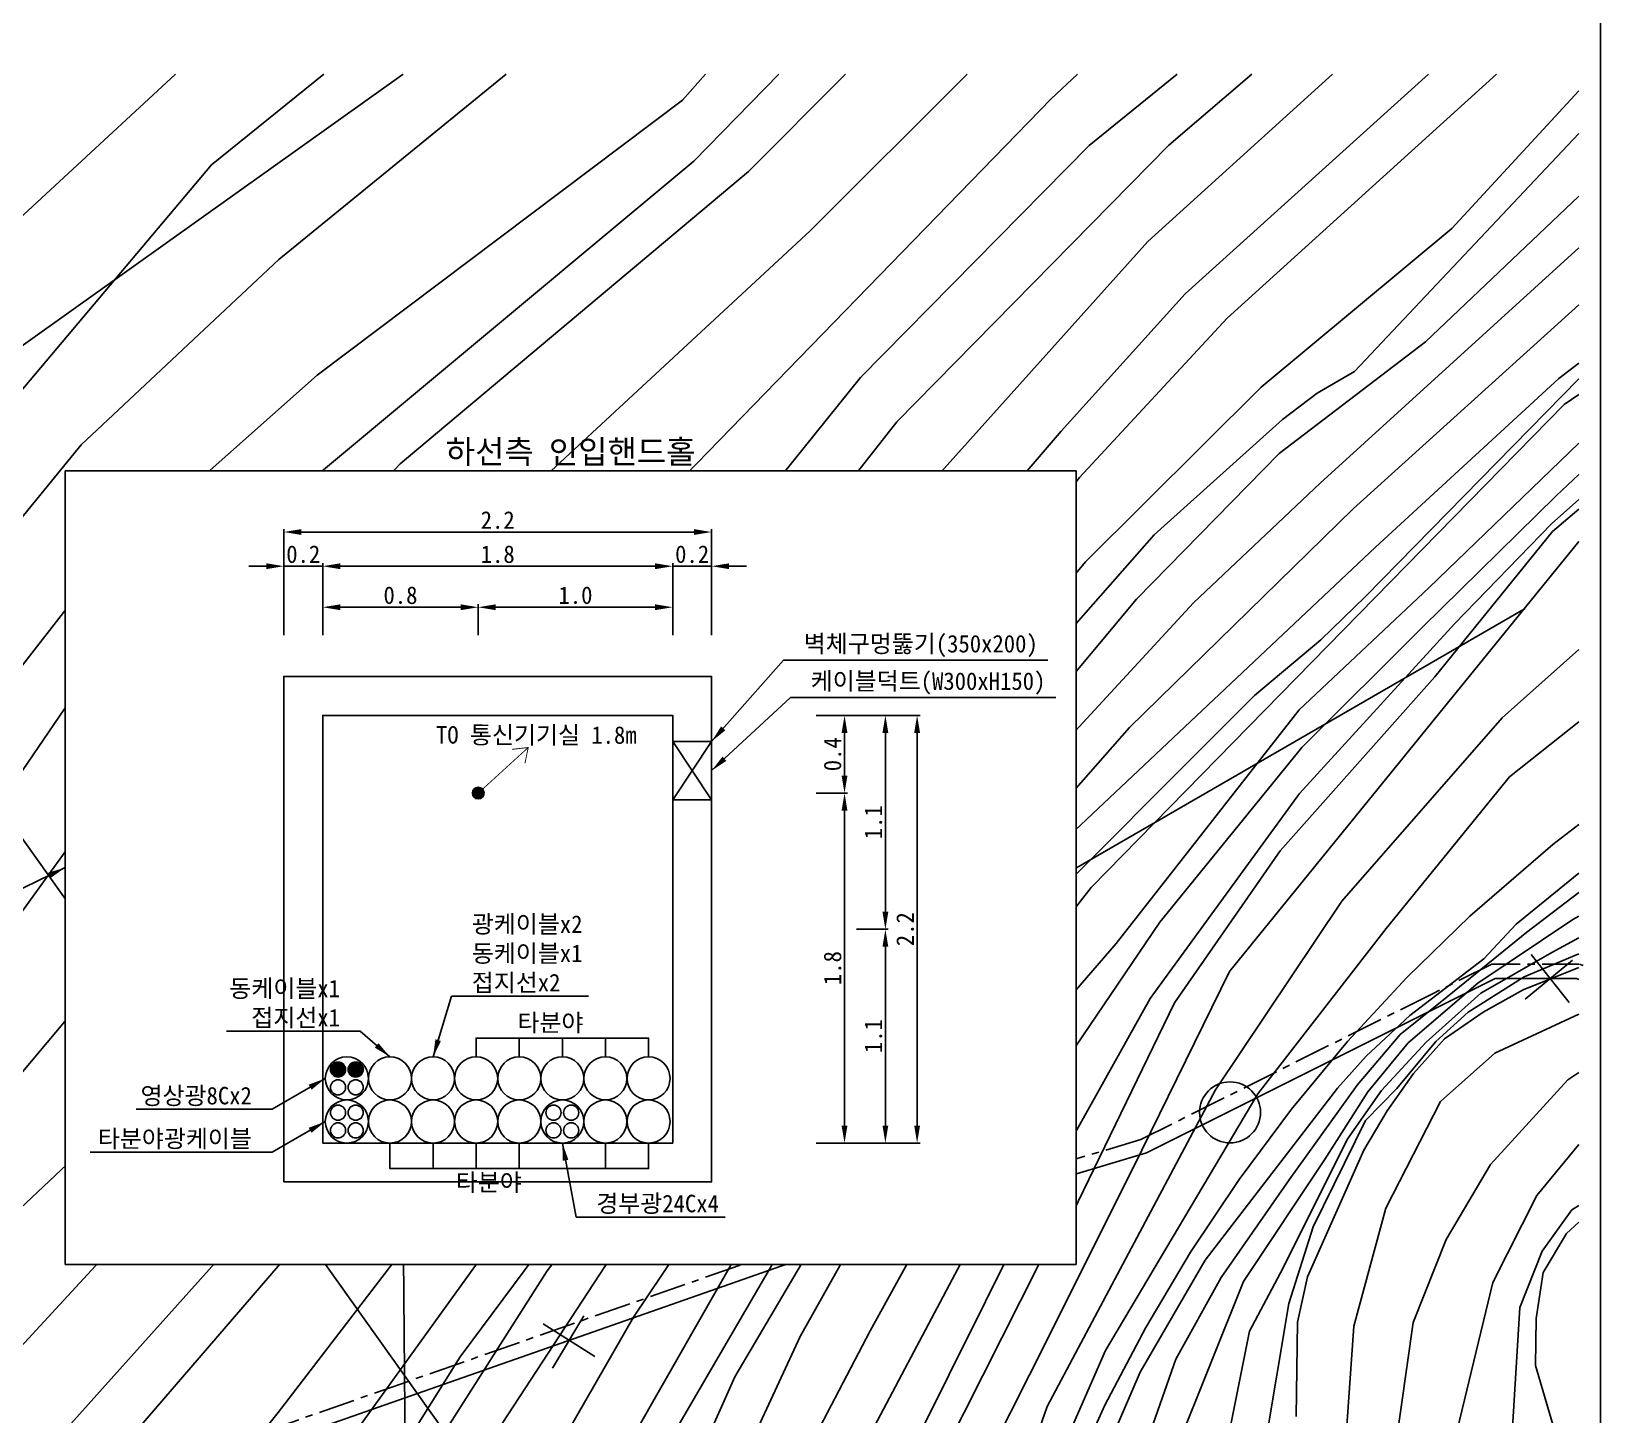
# Model space of a CAD drawing. Extents: x -212 to 226, y -69 to 145.
# Drawn here: x 105.1 to 158.8, y 46 to 93.3 of the extents above; entities that cross this region are included whole.
import ezdxf
from ezdxf.enums import TextEntityAlignment as Align

# ---------------------------------------------------------------- set-up
doc = ezdxf.new("R2010")
doc.units = 0
doc.header["$MEASUREMENT"] = 0
doc.linetypes.add('CENTER', pattern=[2, 1.25, -0.25, 0.25, -0.25])
doc.layers.get('Defpoints').update_dxf_attribs({"linetype": 'CONTINUOUS'})
for name, color, linetype in [('TT-BASE', 253, 'CONTINUOUS'), ('TX-LINE', 2, 'CONTINUOUS'), ('TX-PAPR', 2, 'CONTINUOUS'), ('TZ-DIMS', 1, 'CONTINUOUS'), ('TZ-LINE', 7, 'CONTINUOUS'), ('TZ-TEX2', 3, 'CONTINUOUS'), ('TZ-TEXT', 6, 'CONTINUOUS')]:
    doc.layers.add(name, color=color, linetype=linetype)
doc.styles.get("Standard").update_dxf_attribs({"font": 'GulimChe.ttf'})
doc.dimstyles.new('D200', dxfattribs={"dimscale": 0.2, "dimtxt": 3, "dimasz": 3, "dimexe": 0.5, "dimexo": 0.5, "dimgap": 0.5, "dimtad": 1, "dimdec": 0, "dimzin": 1, "dimdsep": 46, "dimlunit": 6, "dimtxsty": 'Standard', "dimcen": 1, "dimclrd": 1, "dimclre": 1, "dimclrt": 3, "dimadec": 0, "dimazin": 0, "dimtfac": 1, "dimtdec": 0, "dimtix": 1, "dimtmove": 2, "dimatfit": 3, "dimfxl": 0, "dimtvp": 2, "dimlwd": -1, "dimlwe": -1, "dimarcsym": 0})
doc.dimstyles.new('지시선200', dxfattribs={"dimscale": 0.2, "dimtxt": 3, "dimasz": 3, "dimexe": 0.5, "dimexo": 0.5, "dimgap": 0.5, "dimtad": 1, "dimdec": 0, "dimzin": 1, "dimdsep": 46, "dimlunit": 6, "dimtxsty": 'Standard', "dimcen": 1, "dimclrd": 6, "dimclre": 6, "dimclrt": 3, "dimadec": 0, "dimazin": 0, "dimtfac": 1, "dimtdec": 0, "dimtix": 1, "dimtmove": 2, "dimatfit": 3, "dimfxl": 0, "dimtvp": 2, "dimlwd": -1, "dimlwe": -1, "dimarcsym": 0})

# ---------------------------------------------------------------- blocks, each defined once
blk = doc.blocks.new('*D16')
at = {"layer": 'Defpoints', "color": 0}
for p in [(133.235, 62.583), (134.319, 62.583), (131.887, 55.265)]:
    blk.add_point(p, dxfattribs=at)
at = {"layer": 'TZ-DIMS', "color": 1}
for p, q in [((133.335, 62.583), (134.419, 62.583)), ((134.319, 55.865), (134.319, 61.983)), ((131.987, 55.265), (134.419, 55.265))]:
    blk.add_line(p, q, dxfattribs=at)
for points in [[(134.219, 61.983), (134.419, 61.983), (134.319, 62.583)], [(134.219, 55.865), (134.419, 55.865), (134.319, 55.265)]]:
    blk.add_solid(points, dxfattribs=at)
at = {"layer": 'TZ-DIMS', "color": 3, "insert": (133.911, 58.924), "char_height": 0.6, "width": 1.13871, "attachment_point": 5, "rotation": 90}
blk.add_mtext('1.1', dxfattribs=at)
blk = doc.blocks.new('*D17')
at = {"layer": 'Defpoints', "color": 0}
for p in [(131.887, 69.901), (134.319, 69.901), (133.235, 62.583)]:
    blk.add_point(p, dxfattribs=at)
at = {"layer": 'TZ-DIMS', "color": 1}
for p, q in [((131.987, 69.901), (134.419, 69.901)), ((134.319, 63.183), (134.319, 69.301)), ((133.335, 62.583), (134.419, 62.583))]:
    blk.add_line(p, q, dxfattribs=at)
for points in [[(134.219, 69.301), (134.419, 69.301), (134.319, 69.901)], [(134.219, 63.183), (134.419, 63.183), (134.319, 62.583)]]:
    blk.add_solid(points, dxfattribs=at)
at = {"layer": 'TZ-DIMS', "color": 3, "insert": (133.911, 66.242), "char_height": 0.6, "attachment_point": 5, "rotation": 90}
blk.add_mtext('1.1', dxfattribs=at)
blk = doc.blocks.new('*D18')
at = {"layer": 'Defpoints', "color": 0}
for p in [(131.887, 69.901), (131.887, 55.265), (135.405, 55.265)]:
    blk.add_point(p, dxfattribs=at)
at = {"layer": 'TZ-DIMS', "color": 1}
for p, q in [((131.987, 69.901), (135.505, 69.901)), ((135.405, 69.301), (135.405, 55.865)), ((131.987, 55.265), (135.505, 55.265))]:
    blk.add_line(p, q, dxfattribs=at)
for points in [[(135.305, 69.301), (135.505, 69.301), (135.405, 69.901)], [(135.305, 55.865), (135.505, 55.865), (135.405, 55.265)]]:
    blk.add_solid(points, dxfattribs=at)
at = {"layer": 'TZ-DIMS', "color": 3, "insert": (134.998, 62.583), "char_height": 0.6, "attachment_point": 5, "rotation": 90}
blk.add_mtext('2.2', dxfattribs=at)
blk = doc.blocks.new('*D19')
at = {"layer": 'Defpoints', "color": 0}
for p in [(131.852, 67.24), (132.921, 67.24), (131.852, 55.265, -14906.796)]:
    blk.add_point(p, dxfattribs=at)
at = {"layer": 'TZ-DIMS', "color": 1}
for p, q in [((131.952, 67.24), (133.021, 67.24)), ((132.921, 55.865), (132.921, 66.64)), ((131.952, 55.265), (133.021, 55.265))]:
    blk.add_line(p, q, dxfattribs=at)
for points in [[(132.821, 66.64), (133.021, 66.64), (132.921, 67.24)], [(132.821, 55.865), (133.021, 55.865), (132.921, 55.265)]]:
    blk.add_solid(points, dxfattribs=at)
at = {"layer": 'TZ-DIMS', "color": 3, "insert": (132.513, 61.252), "char_height": 0.6, "attachment_point": 5, "rotation": 90}
blk.add_mtext('1.8', dxfattribs=at)
blk = doc.blocks.new('*D20')
at = {"layer": 'Defpoints', "color": 0}
for p in [(131.852, 69.901), (132.921, 69.901), (131.852, 67.24)]:
    blk.add_point(p, dxfattribs=at)
at = {"layer": 'TZ-DIMS', "color": 1}
for p, q in [((131.952, 69.901), (133.021, 69.901)), ((132.921, 67.84), (132.921, 69.301)), ((131.952, 67.24), (133.021, 67.24))]:
    blk.add_line(p, q, dxfattribs=at)
for points in [[(132.821, 69.301), (133.021, 69.301), (132.921, 69.901)], [(132.821, 67.84), (133.021, 67.84), (132.921, 67.24)]]:
    blk.add_solid(points, dxfattribs=at)
at = {"layer": 'TZ-DIMS', "color": 3, "insert": (132.513, 68.57), "char_height": 0.6, "attachment_point": 5, "rotation": 90}
blk.add_mtext('0.4', dxfattribs=at)
blk = doc.blocks.new('*D21')
at = {"layer": 'Defpoints', "color": 0}
for p in [(113.736, 75.004), (113.736, 72.543), (115.066, 72.543)]:
    blk.add_point(p, dxfattribs=at)
at = {"layer": 'TZ-DIMS', "color": 1}
for p, q in [((113.136, 75.004), (112.536, 75.004)), ((113.736, 72.643), (113.736, 75.104)), ((115.066, 75.004), (113.736, 75.004)), ((115.066, 72.643), (115.066, 75.104)), ((115.666, 75.004), (116.266, 75.004))]:
    blk.add_line(p, q, dxfattribs=at)
for points in [[(113.136, 75.104), (113.136, 74.904), (113.736, 75.004)], [(115.666, 75.104), (115.666, 74.904), (115.066, 75.004)]]:
    blk.add_solid(points, dxfattribs=at)
at = {"layer": 'TZ-DIMS', "color": 3, "insert": (114.401, 75.412), "char_height": 0.6, "attachment_point": 5}
blk.add_mtext('0.2', dxfattribs=at)
blk = doc.blocks.new('*D22')
at = {"layer": 'Defpoints', "color": 0}
for p in [(127.041, 75.004), (115.066, 72.543), (127.041, 72.543)]:
    blk.add_point(p, dxfattribs=at)
at = {"layer": 'TZ-DIMS', "color": 1}
for p, q in [((115.066, 72.643), (115.066, 75.104)), ((115.666, 75.004), (126.441, 75.004)), ((127.041, 72.643), (127.041, 75.104))]:
    blk.add_line(p, q, dxfattribs=at)
for points in [[(115.666, 75.104), (115.666, 74.904), (115.066, 75.004)], [(126.441, 75.104), (126.441, 74.904), (127.041, 75.004)]]:
    blk.add_solid(points, dxfattribs=at)
at = {"layer": 'TZ-DIMS', "color": 3, "insert": (121.054, 75.412), "char_height": 0.6, "attachment_point": 5}
blk.add_mtext('1.8', dxfattribs=at)
blk = doc.blocks.new('*D23')
at = {"layer": 'Defpoints', "color": 0}
for p in [(128.372, 75.004), (127.041, 72.543), (128.372, 72.543)]:
    blk.add_point(p, dxfattribs=at)
at = {"layer": 'TZ-DIMS', "color": 1}
for p, q in [((126.441, 75.004), (125.841, 75.004)), ((127.041, 72.643), (127.041, 75.104)), ((127.041, 75.004), (128.372, 75.004)), ((128.372, 72.643), (128.372, 75.104)), ((128.972, 75.004), (129.572, 75.004))]:
    blk.add_line(p, q, dxfattribs=at)
for points in [[(126.441, 75.104), (126.441, 74.904), (127.041, 75.004)], [(128.972, 75.104), (128.972, 74.904), (128.372, 75.004)]]:
    blk.add_solid(points, dxfattribs=at)
at = {"layer": 'TZ-DIMS', "color": 3, "insert": (127.706, 75.412), "char_height": 0.6, "attachment_point": 5}
blk.add_mtext('0.2', dxfattribs=at)
blk = doc.blocks.new('*D24')
at = {"layer": 'Defpoints', "color": 0}
for p in [(128.372, 76.174), (113.736, 72.543), (128.372, 72.543)]:
    blk.add_point(p, dxfattribs=at)
at = {"layer": 'TZ-DIMS', "color": 1}
for p, q in [((113.736, 72.643), (113.736, 76.274)), ((128.372, 72.643), (128.372, 76.274)), ((114.336, 76.174), (127.772, 76.174))]:
    blk.add_line(p, q, dxfattribs=at)
for points in [[(114.336, 76.274), (114.336, 76.074), (113.736, 76.174)], [(127.772, 76.274), (127.772, 76.074), (128.372, 76.174)]]:
    blk.add_solid(points, dxfattribs=at)
at = {"layer": 'TZ-DIMS', "color": 3, "insert": (121.054, 76.581), "char_height": 0.6, "attachment_point": 5}
blk.add_mtext('2.2', dxfattribs=at)
blk = doc.blocks.new('*D25')
at = {"layer": 'Defpoints', "color": 0}
for p in [(120.388, 73.6), (115.066, 72.543), (120.388, 72.543)]:
    blk.add_point(p, dxfattribs=at)
at = {"layer": 'TZ-DIMS', "color": 1}
for p, q in [((115.066, 72.643), (115.066, 73.7)), ((115.666, 73.6), (119.788, 73.6)), ((120.388, 72.643), (120.388, 73.7))]:
    blk.add_line(p, q, dxfattribs=at)
for points in [[(115.666, 73.7), (115.666, 73.5), (115.066, 73.6)], [(119.788, 73.7), (119.788, 73.5), (120.388, 73.6)]]:
    blk.add_solid(points, dxfattribs=at)
at = {"layer": 'TZ-DIMS', "color": 3, "insert": (117.727, 74.008), "char_height": 0.6, "attachment_point": 5}
blk.add_mtext('0.8', dxfattribs=at)
blk = doc.blocks.new('*D26')
at = {"layer": 'Defpoints', "color": 0}
for p in [(120.388, 73.6), (120.388, 72.543), (127.041, 72.543)]:
    blk.add_point(p, dxfattribs=at)
at = {"layer": 'TZ-DIMS', "color": 1}
for p, q in [((120.388, 72.643), (120.388, 73.7)), ((126.441, 73.6), (120.988, 73.6)), ((127.041, 72.643), (127.041, 73.7))]:
    blk.add_line(p, q, dxfattribs=at)
for points in [[(120.988, 73.7), (120.988, 73.5), (120.388, 73.6)], [(126.441, 73.7), (126.441, 73.5), (127.041, 73.6)]]:
    blk.add_solid(points, dxfattribs=at)
at = {"layer": 'TZ-DIMS', "color": 3, "insert": (123.715, 74.008), "char_height": 0.6, "width": 0.35505, "attachment_point": 5}
blk.add_mtext('1.0', dxfattribs=at)

msp = doc.modelspace()

# ---------------------------------------------------------------- linework, layer by layer
at = {"layer": 'TT-BASE'}
for p, q in [((86.14, 91.839, -288.11), (152.461, -1.245, -288.11)), ((87.822, 70.47, -288.11), (117.814, 91.839, -288.11)), ((103.139, 85.472, -374.638), (110.025, 91.839, -374.638)), ((111.259, 88.74, -374.638), (115.101, 91.839, -374.638)), ((113.569, 85.499, -374.638), (121.344, 91.839, -374.638)), ((128.167, 91.839, -374.638), (127.376, 90.953, -374.638)), ((127.763, 88.859, -374.638), (130.676, 91.839, -374.638)), ((132.953, 91.839, -374.638), (129.633, 88.509, -374.638)), ((137.118, 91.839, -374.638), (131.744, 86.477, -374.638)), ((139.989, 91.001, -374.638), (140.897, 91.839, -374.638)), ((141.29, 89.399, -374.638), (144.301, 91.839, -374.638)), ((149.619, 91.839, -374.638), (143.299, 86.115, -374.638)), ((144.023, 89.406, -374.638), (146.857, 91.839, -374.638)), ((152.904, 91.839, -374.638), (144.575, 84.323, -374.638)), ((155.232, 91.839, -374.638), (146.014, 83.493, -374.638)), ((127.376, 90.953, -374.638), (114.882, 81.536, -374.638)), ((123.561, 74.077, -374.638), (139.989, 91.001, -374.638)), ((153.699, 86.563, -374.638), (158.041, 91.267, -374.638)), ((150.368, 81.672, -374.638), (158.041, 89.81, -374.638)), ((133.462, 81.464, -374.638), (141.29, 89.399, -374.638)), ((134.714, 79.949, -374.638), (144.023, 89.406, -374.638)), ((104.141, 80.292, -374.638), (111.259, 88.74, -374.638)), ((109.465, 73.612, -374.638), (127.763, 88.859, -374.638)), ((129.633, 88.509, -374.638), (117.715, 78.507, -374.638)), ((158.041, 87.669, -374.638), (152.804, 82.683, -374.638)), ((131.744, 86.477, -374.638), (119.159, 74.809, -374.638)), ((147.18, 81.132, -374.638), (153.699, 86.563, -374.638)), ((143.299, 86.115, -374.638), (134.936, 76.792, -374.638)), ((106.804, 79.156, -374.638), (113.569, 85.499, -374.638)), ((158.041, 85.897, -374.638), (149.194, 77.84, -374.638)), ((144.575, 84.323, -374.638), (140.337, 79.621, -374.638)), ((158.041, 83.95, -374.638), (150.323, 76.962, -374.638)), ((146.014, 83.493, -374.638), (140.961, 78.039, -374.638)), ((152.804, 82.683, -374.638), (147.789, 78.865, -374.638)), ((149.088, 80.92, -374.638), (150.368, 81.672, -374.638)), ((158.041, 81.952, -374.638), (157.36, 81.424, -374.638)), ((114.882, 81.536, -374.638), (107.24, 74.752, -374.638)), ((120.775, 65.683, -374.638), (133.462, 81.464, -374.638)), ((141.164, 75.151, -374.638), (147.18, 81.132, -374.638)), ((150.746, 73.973, -374.638), (158.041, 81.42, -374.638)), ((157.36, 81.424, -374.638), (151.085, 75.651, -374.638)), ((147.911, 80.02, -374.638), (149.088, 80.92, -374.638)), ((158.041, 80.883, -374.638), (157.549, 80.539, -374.638)), ((157.549, 80.539, -374.638), (141.358, 64.005, -374.638)), ((143.514, 76.076, -374.638), (147.911, 80.02, -374.638)), ((117.195, 57.644, -374.638), (134.714, 79.949, -374.638)), ((140.337, 79.621, -374.638), (130.673, 68.352, -374.638)), ((98.508, 69.034, -374.638), (106.804, 79.156, -374.638)), ((158.041, 79.211, -374.638), (152.918, 74.268, -374.638)), ((117.715, 78.507, -374.638), (109.821, 70.182, -374.638)), ((147.789, 78.865, -374.638), (142.916, 73.882, -374.638)), ((140.961, 78.039, -374.638), (131.261, 65.407, -374.638)), ((158.041, 78.143, -374.638), (157.268, 77.417, -374.638)), ((149.194, 77.84, -374.638), (144.865, 73.749, -374.638)), ((157.268, 77.417, -374.638), (152.699, 72.921, -374.638)), ((134.936, 76.792, -374.638), (122.288, 61.199, -374.638)), ((150.323, 76.962, -374.638), (142.672, 69.485, -374.638)), ((158.041, 77.292, -374.638), (157.107, 76.454, -374.638)), ((157.143, 76.197, -374.638), (158.041, 76.956, -374.638)), ((157.107, 76.454, -374.638), (153.794, 73.038, -374.638)), ((132.747, 63.838, -374.638), (143.514, 76.076, -374.638)), ((158.041, 75.845, -374.638), (146.089, 61.139, -374.638)), ((153.116, 71.216, -374.638), (157.143, 76.197, -374.638)), ((151.085, 75.651, -374.638), (140.798, 65.964, -374.638)), ((107.24, 74.752, -374.638), (101.604, 67.532, -374.638)), ((119.159, 74.809, -374.638), (104.03, 56.785, -374.638)), ((129.926, 61.594, -374.638), (141.164, 75.151, -374.638)), ((152.918, 74.268, -374.638), (148.481, 70.087, -374.638)), ((107.335, 71.517, -374.638), (109.465, 73.612, -374.638)), ((115.079, 62.803, -374.638), (123.561, 74.077, -374.638)), ((142.916, 73.882, -374.638), (133.553, 62.656, -374.638)), ((144.865, 73.749, -374.638), (137.161, 65.398, -374.638)), ((149.219, 72.48, -374.638), (150.746, 73.973, -374.638)), ((117.832, 51.37, -295.583), (156.211, 73.552, -295.583)), ((153.794, 73.038, -374.638), (148.489, 67.232, -374.638)), ((152.699, 72.921, -374.638), (148.565, 68.797, -374.638)), ((146.95, 70.581, -374.638), (149.219, 72.48, -374.638)), ((158.041, 72.152, -374.638), (155.418, 69.812, -374.638)), ((106.397, 70.37, -374.638), (107.335, 71.517, -374.638)), ((147.829, 65.264, -374.638), (153.116, 71.216, -374.638)), ((102.985, 65.374, -374.638), (106.397, 70.37, -374.638)), ((138.583, 62.213, -374.638), (146.95, 70.581, -374.638)), ((109.821, 70.182, -374.638), (104.562, 62.898, -374.638)), ((148.481, 70.087, -374.638), (142.219, 62.09, -374.638)), ((155.418, 69.812, -374.638), (149.935, 63.548, -374.638)), ((142.672, 69.485, -374.638), (136.344, 62.287, -374.638)), ((158.041, 69.681, -374.638), (155.675, 67.797, -374.638)), ((148.565, 68.797, -374.638), (143.712, 62.821, -374.638)), ((130.673, 68.352, -374.638), (113.541, 46.04, -374.638)), ((110.145, 67.857, -374.638), (131.962, 67.862, -374.638)), ((155.675, 67.797, -374.638), (151.455, 62.604, -374.638)), ((110.145, 67.268, -374.638), (131.962, 67.268, -374.638)), ((148.489, 67.232, -374.638), (143.382, 60.217, -374.638)), ((158.041, 66.17, -374.638), (157.151, 65.484, -374.638)), ((100.808, 44.04, -374.638), (120.775, 65.683, -374.638)), ((140.798, 65.964, -374.638), (136.712, 61.53, -374.638)), ((131.261, 65.407, -374.638), (121.706, 53.036, -374.638)), ((137.161, 65.398, -374.638), (132.655, 59.659, -374.638)), ((144.216, 60.062, -374.638), (147.829, 65.264, -374.638)), ((157.151, 65.484, -374.638), (154.316, 63.034, -374.638)), ((155.904, 62.754, -374.638), (158.041, 64.497, -374.638)), ((141.358, 64.005, -374.638), (136.6, 57.914, -374.638)), ((122.744, 50.89, -374.638), (132.747, 63.838, -374.638)), ((149.935, 63.548, -374.638), (145.61, 57.089, -374.638)), ((158.041, 63.84, -374.638), (156.267, 62.485, -374.638)), ((143.712, 62.821, -374.638), (140.841, 58.578, -374.638)), ((154.316, 63.034, -374.638), (152.164, 60.936, -374.638)), ((157.838, 62.916, -374.638), (154.59, 60.737, -374.638)), ((158.041, 63.028, -374.638), (157.838, 62.916, -374.638)), ((103.384, 51.782, -374.638), (115.079, 62.803, -374.638)), ((133.553, 62.656, -374.638), (126.299, 53.448, -374.638)), ((136.344, 62.287, -374.638), (131.71, 55.781, -374.638)), ((151.455, 62.604, -374.638), (147.063, 56.946, -374.638)), ((156.267, 62.485, -374.638), (153.536, 60.269, -374.638)), ((154.794, 61.57, -374.638), (155.904, 62.754, -374.638)), ((158.041, 62.287, -374.638), (157.124, 61.781, -374.638)), ((135.896, 58.677, -374.638), (138.583, 62.213, -374.638)), ((142.219, 62.09, -374.638), (139.168, 58.565, -374.638)), ((157.124, 61.781, -374.638), (154.698, 60.396, -374.638)), ((119.769, 47.948, -374.638), (129.926, 61.594, -374.638)), ((136.712, 61.53, -374.638), (132.366, 54.394, -374.638)), ((152.268, 59.635, -374.638), (154.794, 61.57, -374.638)), ((156.137, 60.513, -374.638), (158.041, 61.276, -374.638)), ((158.041, 61.739, -374.638), (156.176, 60.958, -374.638)), ((122.288, 61.199, -374.638), (103.464, 39.364, -374.638)), ((146.089, 61.139, -374.638), (142.802, 54.413, -374.638)), ((152.164, 60.936, -374.638), (150.132, 58.739, -374.638)), ((154.59, 60.737, -374.638), (152.211, 58.699, -374.638)), ((156.176, 60.958, -374.638), (154.258, 59.739, -374.638)), ((143.382, 60.217, -374.638), (139.013, 52.389, -374.638)), ((153.536, 60.269, -374.638), (151.936, 58.981, -374.638)), ((154.698, 60.396, -374.638), (152.824, 58.718, -374.638)), ((154.768, 59.746, -374.638), (156.137, 60.513, -374.638)), ((132.655, 59.659, -374.638), (125.698, 49.312, -374.638)), ((140.732, 52.889, -374.638), (144.216, 60.062, -374.638)), ((150.772, 58.238, -374.638), (152.268, 59.635, -374.638)), ((154.258, 59.739, -374.638), (153.151, 58.742, -374.638)), ((153.453, 58.834, -374.638), (154.768, 59.746, -374.638)), ((158.041, 59.671, -374.638), (155.17, 58.338, -374.638)), ((129.169, 47.266, -374.638), (135.896, 58.677, -374.638)), ((139.168, 58.565, -374.638), (133.793, 48.842, -374.638)), ((140.841, 58.578, -374.638), (135.084, 47.736, -374.638)), ((150.132, 58.739, -374.638), (148.217, 56.429, -374.638)), ((151.936, 58.981, -374.638), (150.461, 57.243, -374.638)), ((152.211, 58.699, -374.638), (150.832, 57.016, -374.638)), ((152.824, 58.718, -374.638), (151.291, 57.061, -374.638)), ((153.151, 58.742, -374.638), (151.819, 57.13, -374.638)), ((152.394, 57.65, -374.638), (153.453, 58.834, -374.638)), ((149.785, 57.141, -374.638), (150.772, 58.238, -374.638)), ((155.17, 58.338, -374.638), (153.315, 56.685, -374.638)), ((97.357, 35.528, -374.638), (117.195, 57.644, -374.638)), ((136.6, 57.914, -374.638), (131.402, 48.648, -374.638)), ((151.49, 56.367, -374.638), (152.394, 57.65, -374.638)), ((158.041, 57.681, -374.638), (157.67, 57.431, -374.638)), ((145.61, 57.089, -374.638), (139.853, 46.247, -374.638)), ((147.063, 56.946, -374.638), (141.847, 48.171, -374.638)), ((145.256, 51.262, -374.638), (149.785, 57.141, -374.638)), ((150.461, 57.243, -374.638), (148.14, 54.005, -374.638)), ((150.832, 57.016, -374.638), (149.345, 54.691, -374.638)), ((151.291, 57.061, -374.638), (150.114, 55.387, -374.638)), ((151.819, 57.13, -374.638), (150.746, 56.034, -374.638)), ((157.67, 57.431, -374.638), (155.024, 54.527, -374.638)), ((148.217, 56.429, -374.638), (146.421, 54.021, -374.638)), ((153.315, 56.685, -374.638), (151.441, 53.042, -374.638)), ((150.746, 56.034, -374.638), (148.953, 52.398, -374.638)), ((150.691, 55.025, -374.638), (151.49, 56.367, -374.638)), ((131.71, 55.781, -374.638), (125.715, 45.272, -374.638)), ((150.114, 55.387, -374.638), (147.928, 50.993, -374.638)), ((148.759, 50.689, -374.638), (150.691, 55.025, -374.638)), ((158.041, 55.216, -374.638), (156.611, 53.471, -374.638)), ((132.366, 54.394, -374.638), (126.973, 45.161, -374.638)), ((142.802, 54.413, -374.638), (139.248, 47.338, -374.638)), ((149.345, 54.691, -374.638), (146.574, 50.532, -374.638)), ((155.024, 54.527, -374.638), (153.505, 51.971, -374.638)), ((146.421, 54.021, -374.638), (144.756, 51.533, -374.638)), ((148.14, 54.005, -374.638), (145.807, 50.661, -374.638)), ((126.299, 53.448, -374.638), (120.082, 43.959, -374.638)), ((156.611, 53.471, -374.638), (155.1, 50.492, -374.638)), ((121.706, 53.036, -374.638), (106.186, 31.529, -374.638)), ((139.577, 51.133, -374.638), (140.732, 52.889, -374.638)), ((151.441, 53.042, -374.638), (150.346, 48.995, -374.638)), ((157.811, 52.976, -374.638), (156.787, 51.571, -374.638)), ((158.041, 53.127, -374.638), (157.811, 52.976, -374.638)), ((139.013, 52.389, -374.638), (132.627, 39.587, -374.638)), ((148.953, 52.398, -374.638), (148.118, 49.778, -374.638)), ((156.821, 50.834, -374.638), (157.625, 52.168, -374.638)), ((157.625, 52.168, -374.638), (158.041, 52.557, -374.638)), ((153.505, 51.971, -374.638), (152.376, 49.128, -374.638)), ((156.787, 51.571, -374.638), (156.025, 49.641, -374.638)), ((118.07, 22.394, -295.583), (117.832, 51.37, -295.583)), ((134.827, 41.72, -374.638), (139.577, 51.133, -374.638)), ((143.041, 47.425, -374.638), (145.256, 51.262, -374.638)), ((144.756, 51.533, -374.638), (143.233, 48.949, -374.638)), ((117.99, 43.414, -374.638), (122.744, 50.89, -374.638)), ((146.574, 50.532, -374.638), (144.207, 44.634, -374.638)), ((145.807, 50.661, -374.638), (144.257, 47.874, -374.638)), ((147.928, 50.993, -374.638), (146.783, 48.826, -374.638)), ((148.419, 49.132, -374.638), (148.759, 50.689, -374.638)), ((155.1, 50.492, -374.638), (153.441, 43.6, -374.638)), ((156.586, 49.267, -374.638), (156.821, 50.834, -374.638)), ((148.118, 49.778, -374.638), (147.29, 44.805, -374.638)), ((156.025, 49.641, -374.638), (155.465, 40.242, -374.638)), ((125.698, 49.312, -374.638), (119.16, 37.912, -374.638)), ((143.233, 48.949, -374.638), (141.833, 46.294, -374.638)), ((148.372, 45.907, -374.638), (148.419, 49.132, -374.638)), ((150.346, 48.995, -374.638), (150.017, 44.218, -374.638)), ((152.376, 49.128, -374.638), (151.676, 44.147, -374.638)), ((156.567, 47.657, -374.638), (156.586, 49.267, -374.638)), ((131.402, 48.648, -374.638), (128.01, 41.345, -374.638)), ((133.793, 48.842, -374.638), (129.878, 41.325, -374.638)), ((146.783, 48.826, -374.638), (145.59, 42.918, -374.638)), ((108.165, 29.417, -374.638), (119.769, 47.948, -374.638)), ((141.847, 48.171, -374.638), (139.285, 42.306, -374.638)), ((144.257, 47.874, -374.638), (142.75, 43.595, -374.638)), ((123.175, 33.811, -374.638), (129.169, 47.266, -374.638)), ((135.084, 47.736, -374.638), (131.779, 41.501, -374.638)), ((139.248, 47.338, -374.638), (136.592, 42.069, -374.638)), ((141.873, 44.739, -374.638), (143.041, 47.425, -374.638)), ((157.457, 44.632, -374.638), (156.567, 47.657, -374.638)), ((139.853, 46.247, -374.638), (134.132, 29.978, -374.638)), ((141.833, 46.294, -374.638), (140.586, 43.564, -374.638)), ((113.541, 46.04, -374.638), (100.047, 29.417, -374.638))]:
    msp.add_line(p, q, dxfattribs=at)
at = {"layer": 'TT-BASE', "linetype": 'CENTER'}
for p, q in [((155.064, 61.387), (153.064, 60.387)), ((158.041, 61.387), (155.064, 61.387)), ((158.19, 61.337), (158.064, 61.387)), ((153.064, 60.387), (143.064, 55.387)), ((143.064, 55.387), (133.064, 52.387)), ((113.064, 45.387), (133.064, 52.387))]:
    msp.add_line(p, q, dxfattribs=at)
at = {"layer": 'TT-BASE', "linetype": 'Continuous'}
for p, q in [((156.215, 60.187), (157.828, 61.523)), ((156.41, 61.717), (157.719, 60.079)), ((153.289, 59.947), (155.184, 60.894)), ((155.184, 60.894), (157.969, 60.894)), ((157.969, 60.894), (158.041, 60.865)), ((143.251, 54.927), (153.289, 59.947)), ((133.22, 51.918), (143.251, 54.927)), ((134.233, 51.484), (135.394, 53.227)), ((133.98, 53.006), (135.704, 51.813)), ((113.198, 44.91), (133.22, 51.918)), ((122.604, 49.075), (124.38, 47.961)), ((122.925, 47.566), (124.006, 49.359))]:
    msp.add_line(p, q, dxfattribs=at)
at = {"layer": 'TT-BASE'}
msp.add_circle((146.112, 56.314), 1.044, dxfattribs=at)

# ---------------------------------------------------------------- next in the draw order: wipeouts: each hides what was drawn before it
msp.add_wipeout([(106.256, 78.271), (106.256, 51.111), (140.843, 51.111), (140.843, 78.271)]).translate(0, 0, -374.638).dxf.layer = 'TX-LINE'

# ---------------------------------------------------------------- next in the draw order: hatches: boundary and pattern name
at = {"layer": 'TZ-LINE'}
h = msp.add_hatch(color=256, dxfattribs=at)
h.dxf.hatch_style = 1
h.paths.add_polyline_path([(120.188, 67.24, 1), (120.588, 67.24, 1)])
h = msp.add_hatch(color=256, dxfattribs=at)
h.dxf.hatch_style = 1
h.paths.add_polyline_path([(115.333, 57.78, 1), (115.85, 57.78, 1)])
h = msp.add_hatch(color=256, dxfattribs=at)
h.dxf.hatch_style = 1
h.paths.add_polyline_path([(116.453, 57.78, -1), (115.935, 57.78, -1)])

# ---------------------------------------------------------------- next in the draw order: linework, layer by layer
at = {"layer": 'TX-PAPR'}
msp.add_lwpolyline([(-0.408, 101.99), (158.792, 101.99), (158.792, -1.21), (-0.408, -1.21)], close=True, dxfattribs=at)
at = {"layer": 'TZ-DIMS', "elevation": -374.638}
for points in [[(120.316, 58.214), (120.316, 58.855), (126.215, 58.855), (126.215, 58.214)], [(121.791, 58.214), (121.791, 58.855)], [(123.266, 58.214), (123.266, 58.855)], [(124.74, 58.214), (124.74, 58.855)], [(117.367, 55.265), (117.367, 54.39), (126.215, 54.39), (126.215, 55.265)], [(118.842, 55.265), (118.842, 54.39)], [(120.316, 55.265), (120.316, 54.39)], [(121.791, 55.265), (121.791, 54.39)], [(124.74, 55.265), (124.74, 54.39)]]:
    msp.add_lwpolyline(points, dxfattribs=at)
at = {"layer": 'TZ-LINE', "elevation": -374.638}
for points in [[(113.736, 53.934), (128.372, 53.934), (128.372, 71.232), (113.736, 71.232)], [(115.066, 55.265), (127.041, 55.265), (127.041, 69.901), (115.066, 69.901)], [(128.372, 67.01), (128.372, 69.006), (127.041, 69.006), (127.041, 67.01)]]:
    msp.add_lwpolyline(points, close=True, dxfattribs=at)
at = {"layer": 'TZ-LINE', "const_width": 0.03, "elevation": -374.638}
for points in [[(120.388, 67.24), (122.098, 68.8)], [(121.548, 68.738), (122.098, 68.8), (121.986, 68.258)]]:
    msp.add_lwpolyline(points, dxfattribs=at)
at = {"layer": 'TZ-LINE', "elevation": -374.638}
for points in [[(127.041, 67.01), (128.372, 69.006)], [(127.041, 69.006), (128.372, 67.01)]]:
    msp.add_lwpolyline(points, dxfattribs=at)
at = {"layer": 'TZ-LINE'}
msp.add_circle((120.388, 67.24, -374.638), 0.2, dxfattribs=at)
at = {"layer": 'TZ-LINE', "ltscale": 2}
for centre, radius in [((115.893, 57.477, -374.638), 0.737), ((115.591, 57.78, -374.638), 0.259), ((116.194, 57.78, -374.638), 0.259), ((117.367, 57.477, -374.638), 0.737), ((118.842, 57.477, -374.638), 0.737), ((120.316, 57.477, -374.638), 0.737), ((121.791, 57.477, -374.638), 0.737), ((123.266, 57.477, -374.638), 0.737), ((124.74, 57.477, -374.638), 0.737), ((126.215, 57.477, -374.638), 0.737), ((115.591, 57.173, -374.638), 0.259), ((116.194, 57.173, -374.638), 0.259), ((115.893, 56.002, -374.638), 0.737), ((115.591, 56.306, -374.638), 0.259), ((116.194, 56.306, -374.638), 0.259), ((117.367, 56.002, -374.638), 0.737), ((118.842, 56.002, -374.638), 0.737), ((120.316, 56.002, -374.638), 0.737), ((121.791, 56.002, -374.638), 0.737), ((123.266, 56.002, -374.638), 0.737), ((122.964, 56.306, -374.638), 0.259), ((123.567, 56.306, -374.638), 0.259), ((124.74, 56.002, -374.638), 0.737), ((126.215, 56.002, -374.638), 0.737), ((115.591, 55.699, -374.638), 0.259), ((116.194, 55.699, -374.638), 0.259), ((122.964, 55.699, -374.638), 0.259), ((123.567, 55.699, -374.638), 0.259)]:
    msp.add_circle(centre, radius, dxfattribs=at)
at = {"layer": 'TZ-TEXT', "elevation": -374.638}
msp.add_lwpolyline([(106.256, 78.271), (140.843, 78.271), (140.843, 51.111), (106.256, 51.111)], close=True, dxfattribs=at)

# ---------------------------------------------------------------- next in the draw order: texts
at = {"layer": 'TZ-DIMS', "char_height": 0.6}
for s, insert, attachment_point in [('벽체구멍뚫기(350x200)', (131.526, 71.893, -374.638), 7), ('케이블덕트(W300xH150)', (131.763, 70.613, -374.638), 7), ('광케이블x2\\P동케이블x1\\P접지선x2', (120.167, 60.393, -374.638), 7), ('동케이블x1\\P접지선x1', (115.657, 59.191, -374.638), 9), ('타분야\u3000  ', (123.266, 59.354, -374.638), 5), ('영상광8Cx2', (112.642, 56.526, -374.638), 9), ('타분야광케이블', (112.642, 55.052, -374.638), 9), ('타분야\u3000  ', (121.157, 53.891, -374.638), 5), ('경부광24Cx4', (124.426, 52.833, -374.638), 7)]:
    msp.add_mtext(s, dxfattribs=dict(at, insert=insert, attachment_point=attachment_point))
at = {"layer": 'TZ-TEX2'}
msp.add_text('하선측 인입핸드홀', height=0.8, dxfattribs=at).set_placement((123.549, 78.938, -374.638), align=Align.MIDDLE)
at = {"layer": 'TZ-TEXT'}
msp.add_text('TO 통신기기실 1.8m', height=0.6, rotation=359.9482, dxfattribs=at).set_placement((122.375, 69.237, -374.638), align=Align.MIDDLE)

# ---------------------------------------------------------------- next in the draw order: dimensions: what is measured, and where the dimension line sits
at = {"layer": 'TZ-DIMS'}
for base, p1, p2, text, picture, middle in [((128.372, 76.174, -374.638), (113.736, 72.543, -374.638), (128.372, 72.543, -374.638), '2.2', '*D24', (121.054, 76.581, -374.638)), ((113.736, 75.004, -374.638), (115.066, 72.543, -374.638), (113.736, 72.543, -374.638), '0.2', '*D21', (114.401, 75.412, -374.638)), ((127.041, 75.004, -374.638), (115.066, 72.543, -374.638), (127.041, 72.543, -374.638), '1.8', '*D22', (121.054, 75.412, -374.638)), ((128.372, 75.004, -374.638), (127.041, 72.543, -374.638), (128.372, 72.543, -374.638), '0.2', '*D23', (127.706, 75.412, -374.638)), ((120.388, 73.6, -374.638), (115.066, 72.543, -374.638), (120.388, 72.543, -374.638), '0.8', '*D25', (117.727, 74.008, -374.638))]:
    dim = msp.add_linear_dim(base=base, p1=p1, p2=p2, text=text, dimstyle='D200', dxfattribs=at)
    dim.commit()
    dim.dimension.update_dxf_attribs({"geometry": picture, "text_midpoint": middle})
for base, p1, p2, angle, text, picture, middle in [((120.388, 73.6, -374.638), (127.041, 72.543, -374.638), (120.388, 72.543, -374.638), 180, '1.0', '*D26', (123.715, 74.008, -374.638)), ((132.921, 69.901, -374.638), (131.852, 67.24, -374.638), (131.852, 69.901, -374.638), 90, '0.4', '*D20', (132.513, 68.57, -374.638)), ((134.319, 69.901, -374.638), (133.235, 62.583, -374.638), (131.887, 69.901, -374.638), 90, '1.1', '*D17', (133.911, 66.242, -374.638)), ((135.405, 55.265, -374.638), (131.887, 69.901, -374.638), (131.887, 55.265, -374.638), 90, '2.2', '*D18', (134.998, 62.583, -374.638)), ((132.921, 67.24, -374.638), (131.852, 55.265, -15281.434), (131.852, 67.24, -374.638), 90, '1.8', '*D19', (132.513, 61.252, -374.638)), ((134.319, 62.583, -374.638), (131.887, 55.265, -374.638), (133.235, 62.583, -374.638), 90, '1.1', '*D16', (133.911, 58.924, -374.638))]:
    dim = msp.add_linear_dim(base=base, p1=p1, p2=p2, angle=angle, text=text, dimstyle='D200', dxfattribs=at)
    dim.commit()
    dim.dimension.update_dxf_attribs({"geometry": picture, "text_midpoint": middle})

# ---------------------------------------------------------------- next in the draw order: leaders
at = {"layer": 'TZ-DIMS', "annotation_type": 0, "has_hookline": 1}
for points, hookline_direction, text_width in [([(128.372, 69.006, -374.638), (130.836, 71.793, -374.638), (131.426, 71.793, -374.638)], 0, 8.349), ([(128.372, 68.008, -374.638), (131.073, 70.513, -374.638), (131.663, 70.513, -374.638)], 0, 8.386), ([(118.842, 58.214, -374.638), (119.476, 60.293, -374.638), (120.067, 60.293, -374.638)], 0, 3.994), ([(117.367, 58.214, -374.638), (116.347, 59.091, -374.638), (115.757, 59.091, -374.638)], 1, 3.884), ([(115.155, 57.477, -374.638), (113.332, 56.426, -374.638), (112.742, 56.426, -374.638)], 1, 3.959), ([(115.155, 56.002, -374.638), (113.332, 54.952, -374.638), (112.742, 54.952, -374.638)], 1, 5.533), ([(123.266, 55.265, -374.638), (123.736, 52.733, -374.638), (124.326, 52.733, -374.638)], 0, 4.407)]:
    msp.add_leader(points, dimstyle='D200', dxfattribs=dict(at, hookline_direction=hookline_direction, text_width=text_width))
at = {"layer": 'TZ-TEXT'}
msp.add_leader([(106.256, 64.691, 512.11), (74.163, 49.06, 512.11)], dimstyle='지시선200', dxfattribs=at)

doc.saveas('drawing.dxf')
